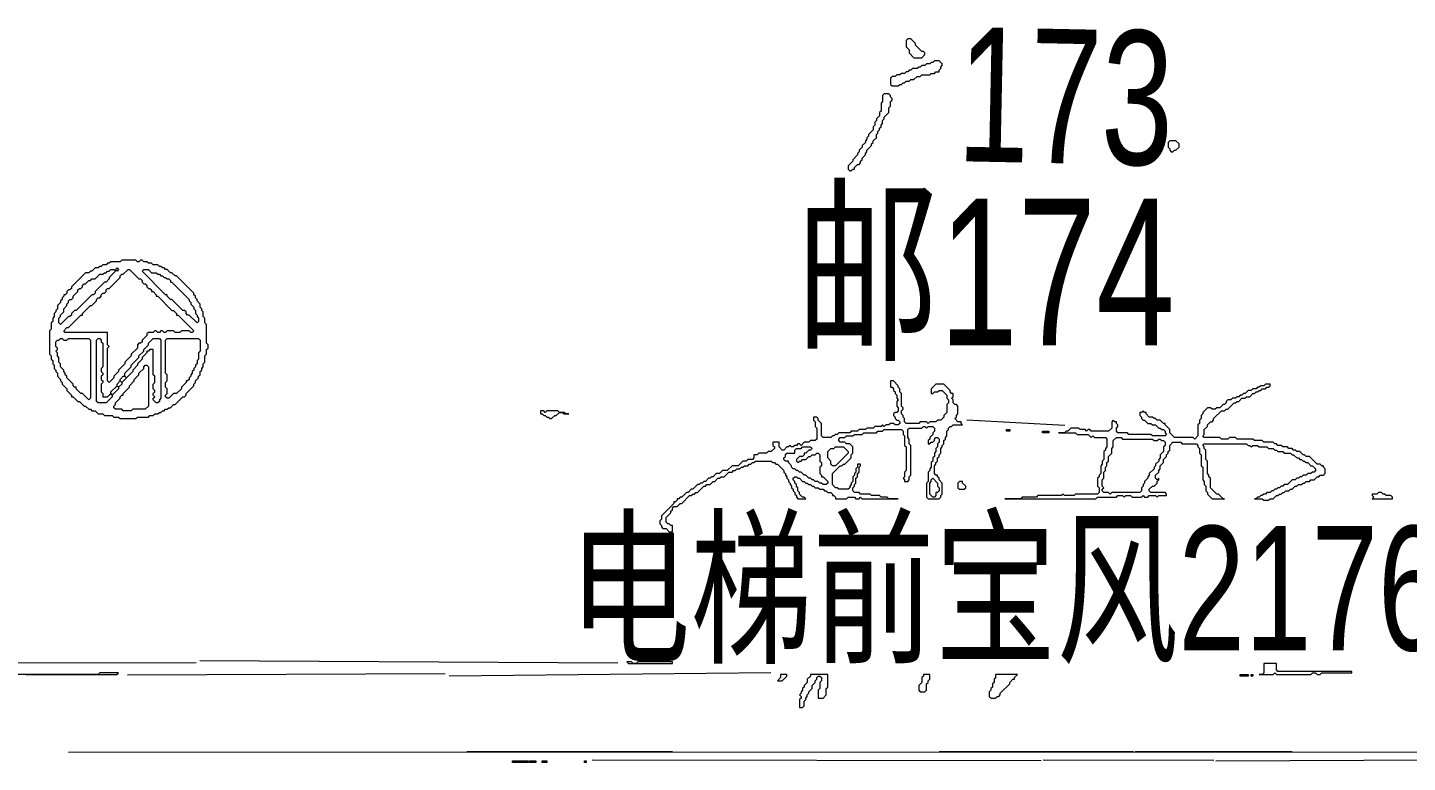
# Model space of a CAD drawing. Extents: x 25 to 4929, y 26 to 3478.
# Drawn here: x 2657 to 3536, y 35 to 503 of the extents above; entities that cross this region are included whole.
import ezdxf

# ---------------------------------------------------------------- set-up
doc = ezdxf.new("R2010")
doc.units = 0
for name, color, linetype, lineweight in [('OCR_TEXT', 6, 'Continuous', 0), ('TRACE_STRAIGHT', 5, 'Continuous', 0), ('TRACE_TEXT_SYMBOL', 6, 'Continuous', 0)]:
    doc.layers.add(name, color=color, linetype=linetype, lineweight=lineweight)
doc.styles.add('wqy-unicode', font='wqy-unicode.lff')

msp = doc.modelspace()

# ---------------------------------------------------------------- linework, layer by layer
at = {"layer": 'TRACE_STRAIGHT', "color": 5}
for p, q in [((3255.6, 253.15), (3318.13, 249.89)), ((2641.87, 98.4), (2764.38, 98.73)), ((2766.87, 100.02), (3033.13, 98.41)), ((2720.62, 90.85), (2923.13, 91.64)), ((2925.61, 90.11), (3130.64, 92.33)), ((2683.12, 41.55), (3893.13, 41.76)), ((2937, 42), (3068, 42)), ((3016.87, 36.61), (3303.13, 36.3)), ((3238, 42), (3362, 42)), ((3304.37, 36.58), (3413.13, 36.5)), ((3363, 42), (3463, 42)), ((3414.37, 36.05), (3598.13, 36.75))]:
    msp.add_line(p, q, dxfattribs=at)
at = {"layer": 'TRACE_TEXT_SYMBOL', "color": 6}
for points in [[(3218, 496), (3217, 495), (3217, 491), (3219, 489), (3219, 487), (3222, 484), (3227, 484), (3229, 486), (3229, 487), (3228, 488), (3227, 488), (3223, 492), (3223, 493), (3220, 496)], [(3235, 482), (3234, 481), (3233, 481), (3232, 480), (3230, 480), (3229, 479), (3227, 479), (3226, 478), (3225, 478), (3224, 477), (3221, 477), (3220, 476), (3219, 476), (3218, 475), (3217, 475), (3216, 474), (3214, 474), (3213, 473), (3211, 473), (3210, 472), (3208, 472), (3207, 471), (3207, 467), (3208, 466), (3212, 466), (3213, 467), (3214, 467), (3215, 468), (3216, 468), (3217, 469), (3219, 469), (3220, 470), (3222, 470), (3224, 472), (3226, 472), (3227, 473), (3232, 473), (3233, 474), (3235, 474), (3236, 475), (3238, 475), (3238, 476), (3239, 477), (3239, 478), (3240, 479), (3240, 480), (3238, 482)], [(3385, 431), (3384, 430), (3384, 427), (3385, 426), (3385, 425), (3386, 424), (3387, 424), (3388, 425), (3389, 425), (3391, 427), (3391, 429), (3389, 431)], [(2709, 348), (2710, 349), (2712, 349), (2713, 348), (2709, 344), (2709, 343), (2707, 341), (2706, 341), (2700, 335), (2700, 334), (2699, 333), (2698, 333), (2688, 323), (2687, 323), (2685, 321), (2685, 320), (2684, 319), (2683, 319), (2678, 314), (2677, 315), (2677, 318), (2678, 319), (2678, 320), (2680, 322), (2680, 324), (2682, 326), (2682, 327), (2683, 328), (2683, 329), (2684, 330), (2685, 330), (2686, 331), (2686, 332), (2689, 335), (2689, 336), (2690, 337), (2691, 337), (2692, 338), (2692, 339), (2693, 340), (2694, 340), (2696, 342), (2697, 342), (2698, 343), (2700, 343), (2703, 346), (2705, 346), (2706, 347), (2707, 347), (2708, 348)], [(2713, 349), (2714, 350), (2715, 349), (2714, 348)], [(2730, 348), (2731, 349), (2734, 349), (2736, 347), (2739, 347), (2740, 346), (2741, 346), (2742, 345), (2743, 345), (2744, 344), (2745, 344), (2746, 343), (2747, 343), (2748, 342), (2748, 341), (2749, 341), (2760, 330), (2760, 329), (2761, 328), (2761, 327), (2763, 325), (2763, 324), (2764, 323), (2764, 321), (2765, 320), (2765, 319), (2766, 318), (2766, 316), (2765, 315), (2760, 320), (2759, 320), (2758, 321), (2758, 322), (2757, 323), (2756, 323), (2749, 330), (2748, 330), (2746, 332), (2746, 333), (2745, 333)], [(2677, 304), (2678, 305), (2679, 305), (2680, 304), (2682, 304), (2683, 305), (2696, 305), (2697, 304), (2697, 267), (2696, 266), (2692, 270), (2691, 270), (2688, 273), (2688, 274), (2687, 274), (2686, 275), (2686, 276), (2682, 280), (2682, 281), (2681, 282), (2681, 283), (2680, 284), (2680, 285), (2678, 287), (2678, 289), (2677, 290), (2677, 293), (2676, 294), (2676, 296), (2675, 297), (2676, 298), (2676, 299), (2675, 300), (2675, 303), (2676, 304)], [(2701, 304), (2702, 305), (2703, 305), (2704, 304), (2704, 303), (2705, 302), (2705, 287), (2704, 286), (2704, 284), (2705, 283), (2705, 282), (2704, 281), (2704, 279), (2705, 278), (2705, 277), (2704, 276), (2704, 271), (2705, 270), (2705, 268), (2708, 268), (2710, 270), (2711, 269), (2711, 268), (2707, 264), (2702, 264), (2701, 265)], [(2737, 305), (2741, 305), (2742, 304), (2742, 267), (2741, 266), (2741, 265), (2740, 264), (2739, 264), (2737, 266), (2737, 267), (2738, 268), (2737, 269), (2737, 270), (2738, 271), (2738, 272), (2737, 273), (2737, 276), (2738, 277), (2738, 281), (2737, 282), (2737, 298), (2735, 298), (2734, 297), (2733, 297), (2733, 296), (2730, 293), (2730, 292), (2727, 289), (2727, 288), (2724, 285), (2724, 284), (2720, 280), (2719, 281), (2719, 283), (2723, 287), (2723, 288), (2728, 293), (2728, 294), (2731, 297), (2731, 298), (2734, 301), (2734, 302)], [(2745, 304), (2746, 305), (2766, 305), (2767, 304), (2767, 297), (2766, 296), (2766, 292), (2765, 291), (2765, 289), (2764, 288), (2764, 287), (2763, 286), (2763, 285), (2762, 284), (2762, 283), (2761, 282), (2761, 281), (2760, 280), (2760, 279), (2759, 278), (2758, 278), (2758, 277), (2755, 274), (2755, 273), (2752, 270), (2750, 270), (2747, 267), (2746, 267), (2745, 268), (2745, 269), (2746, 270), (2746, 273), (2745, 274), (2745, 277), (2746, 278), (2746, 282), (2745, 283)], [(2731, 287), (2732, 288), (2733, 288), (2734, 287), (2734, 262), (2732, 260), (2724, 260), (2723, 259), (2718, 259), (2717, 260), (2713, 260), (2712, 261), (2712, 262), (2713, 263), (2713, 264), (2716, 267), (2716, 268), (2717, 269), (2718, 269), (2718, 270), (2722, 274), (2722, 275), (2725, 278), (2725, 279), (2728, 282), (2728, 283), (2731, 286)], [(2714, 275), (2715, 274), (2715, 273), (2711, 269), (2710, 270), (2710, 271)], [(2716, 278), (2717, 277), (2717, 276), (2715, 274), (2714, 275), (2714, 276)], [(2718, 281), (2719, 281), (2720, 280), (2717, 277), (2716, 278), (2716, 279)], [(2984, 259), (2984, 257), (2985, 257), (2986, 256), (2987, 256), (2988, 255), (2989, 255), (2990, 254), (2991, 254), (2993, 256), (2994, 256), (2996, 258), (2998, 258), (2999, 257), (3002, 257), (3000, 257), (2999, 258), (2996, 258), (2995, 259), (2988, 259), (2987, 258), (2986, 259)], [(3281, 247), (3283, 247), (3283, 246), (3281, 246)], [(3304, 246), (3308, 246), (3308, 245), (3304, 245)], [(3351, 242), (3354, 242), (3355, 241), (3374, 241), (3375, 240), (3377, 240), (3378, 241), (3379, 241), (3380, 240), (3381, 240), (3382, 239), (3382, 237), (3381, 236), (3381, 233), (3379, 231), (3379, 229), (3378, 228), (3378, 227), (3376, 225), (3376, 224), (3375, 223), (3375, 222), (3372, 219), (3372, 218), (3371, 217), (3371, 216), (3369, 214), (3369, 213), (3368, 212), (3368, 211), (3367, 210), (3367, 208), (3366, 207), (3348, 207), (3347, 206), (3346, 207), (3343, 207), (3342, 208), (3342, 209), (3343, 210), (3342, 211), (3342, 215), (3343, 216), (3343, 220), (3344, 221), (3344, 223), (3345, 224), (3345, 226), (3346, 227), (3346, 230), (3348, 232), (3348, 235), (3349, 236), (3349, 240)], [(3171, 235), (3172, 236), (3177, 236), (3180, 233), (3180, 232), (3172, 224), (3170, 224), (3169, 225), (3169, 227), (3167, 229), (3167, 233), (3169, 235)], [(3233, 215), (3234, 216), (3237, 213), (3237, 211), (3238, 210), (3238, 208), (3237, 207), (3236, 207), (3236, 205), (3235, 204), (3234, 204), (3232, 206), (3232, 213), (3233, 214)], [(3251, 214), (3250, 213), (3250, 210), (3251, 209), (3254, 209), (3255, 210), (3255, 211), (3253, 213), (3253, 214)], [(3518, 207), (3517, 206), (3514, 206), (3514, 205), (3515, 204), (3514, 203), (3527, 203), (3527, 204), (3526, 205), (3523, 205), (3522, 206), (3521, 206), (3520, 207)], [(3039, 99), (3040, 98), (3068, 98), (3068, 99), (3046, 99), (3045, 98), (3043, 98), (3042, 99)], [(3445, 98), (3445, 92), (3444, 91), (3442, 91), (3451, 91), (3452, 92), (3453, 91), (3475, 91), (3476, 92), (3478, 92), (3479, 91), (3481, 91), (3482, 92), (3501, 92), (3501, 93), (3454, 93), (3453, 94), (3453, 98)], [(3137, 91), (3137, 89), (3135, 87), (3138, 87), (3141, 90), (3141, 91)], [(3156, 91), (3156, 90), (3154, 88), (3154, 86), (3152, 84), (3152, 83), (3151, 82), (3151, 81), (3150, 80), (3150, 79), (3149, 78), (3150, 77), (3150, 76), (3149, 75), (3149, 70), (3151, 70), (3152, 71), (3152, 74), (3153, 75), (3153, 76), (3154, 77), (3154, 78), (3155, 79), (3155, 80), (3157, 82), (3157, 84), (3159, 86), (3159, 87), (3160, 88), (3160, 89), (3161, 90), (3162, 90), (3163, 89), (3163, 87), (3162, 86), (3162, 82), (3161, 81), (3161, 76), (3164, 76), (3166, 78), (3166, 82), (3167, 83), (3167, 91)], [(3228, 91), (3228, 90), (3227, 89), (3227, 86), (3225, 84), (3225, 81), (3226, 80), (3229, 80), (3230, 81), (3230, 85), (3231, 86), (3231, 87), (3232, 88), (3232, 91)], [(3274, 91), (3274, 89), (3273, 88), (3273, 86), (3272, 85), (3272, 83), (3271, 82), (3271, 81), (3270, 80), (3270, 77), (3271, 76), (3274, 76), (3275, 77), (3276, 77), (3277, 78), (3277, 79), (3283, 85), (3283, 86), (3285, 88), (3286, 88), (3286, 89), (3288, 91)], [(3430, 91), (3435, 91), (3435, 90), (3430, 90)], [(3437, 91), (3438, 91), (3438, 90), (3437, 90)], [(2966, 36), (2976, 36), (2976, 35), (2966, 35)], [(2977, 36), (2981, 36), (2981, 35), (2977, 35)], [(2985, 36), (2988, 36), (2988, 35), (2985, 35)], [(3012, 36), (3013, 36), (3013, 35), (3012, 35)]]:
    msp.add_lwpolyline(points, close=True, dxfattribs=at)
for points in [[(3203, 461), (3202, 460), (3202, 456), (3201, 455), (3201, 450), (3200, 449), (3200, 447), (3198, 445), (3198, 444), (3197, 443), (3197, 441), (3196, 440), (3196, 438), (3193, 435), (3193, 434), (3192, 433), (3192, 432), (3191, 431), (3191, 430), (3189, 428), (3189, 427), (3187, 425), (3187, 424), (3186, 423), (3186, 422), (3183, 419), (3183, 418), (3180, 415), (3180, 413), (3181, 412), (3182, 412), (3183, 413), (3184, 413), (3184, 414), (3186, 416), (3187, 416), (3188, 417), (3188, 418), (3189, 419), (3189, 420), (3191, 422), (3191, 423), (3192, 424), (3192, 425), (3195, 428), (3195, 429), (3196, 430), (3196, 431), (3198, 433), (3198, 435), (3199, 436), (3199, 437), (3200, 438), (3200, 439), (3201, 440), (3201, 441), (3202, 442), (3202, 444), (3203, 445), (3203, 446), (3206, 449), (3206, 452), (3207, 453), (3207, 456)], [(3207, 456), (3208, 457), (3208, 458), (3207, 459), (3207, 460), (3206, 461), (3203, 461)], [(2717, 355), (2716, 354), (2710, 354), (2709, 353), (2708, 353), (2707, 352), (2705, 352), (2704, 351), (2703, 351), (2702, 350), (2700, 350), (2698, 348), (2697, 348), (2696, 347), (2694, 347), (2685, 338), (2685, 337), (2684, 336), (2683, 336), (2682, 335), (2682, 334), (2681, 333), (2680, 333), (2680, 332), (2679, 331), (2679, 330), (2678, 329), (2678, 328), (2676, 326), (2676, 324), (2675, 323), (2675, 322), (2674, 321), (2674, 319), (2673, 318), (2673, 316), (2672, 315), (2672, 311), (2671, 310), (2671, 295), (2672, 294), (2672, 292), (2673, 291), (2673, 289), (2674, 288), (2674, 286), (2675, 285), (2675, 284), (2676, 283), (2676, 281), (2678, 279), (2678, 278), (2679, 277), (2679, 276), (2682, 273), (2682, 272), (2685, 269), (2685, 268), (2686, 268), (2689, 265), (2690, 265), (2693, 262), (2694, 262), (2696, 260)], [(2764, 332), (2763, 333), (2763, 334), (2752, 345), (2751, 345), (2749, 347), (2748, 347), (2746, 349), (2745, 349), (2744, 350), (2743, 350), (2742, 351), (2741, 351), (2740, 352), (2737, 352), (2736, 353), (2734, 353), (2733, 354), (2731, 354), (2730, 355), (2729, 355), (2728, 354), (2727, 354), (2726, 355), (2717, 355)], [(2708, 309), (2681, 309), (2680, 310), (2682, 312), (2683, 312), (2691, 320), (2692, 320), (2692, 321), (2697, 326), (2698, 326), (2701, 329), (2701, 330), (2702, 331), (2703, 331), (2704, 332), (2704, 333), (2705, 334), (2706, 334), (2707, 335), (2707, 336), (2708, 337), (2709, 337), (2716, 344), (2716, 345), (2717, 346), (2718, 346), (2721, 349)], [(2721, 349), (2722, 349), (2728, 343), (2729, 343), (2730, 342), (2730, 341), (2731, 340), (2732, 340), (2733, 339), (2733, 338), (2734, 337), (2735, 337), (2736, 336), (2736, 335), (2737, 335), (2739, 333), (2739, 332), (2740, 332), (2749, 323), (2750, 323), (2752, 321), (2752, 320), (2753, 320), (2763, 310), (2762, 309), (2761, 309), (2760, 310), (2755, 310), (2754, 309), (2751, 309), (2750, 310), (2746, 310), (2745, 309), (2744, 309), (2743, 310), (2742, 310), (2741, 309), (2740, 309), (2739, 310), (2738, 310), (2737, 309), (2734, 309), (2733, 308), (2733, 307), (2730, 304), (2730, 303), (2729, 302), (2728, 302), (2727, 301), (2727, 299), (2723, 295), (2723, 294), (2719, 290), (2719, 289), (2715, 285), (2715, 284), (2712, 281), (2712, 280), (2709, 277), (2708, 278), (2708, 299), (2709, 300), (2708, 301), (2708, 309)], [(2696, 260), (2697, 260), (2698, 259), (2700, 259), (2702, 257), (2705, 257), (2706, 256), (2711, 256), (2712, 255), (2715, 255), (2716, 254), (2726, 254), (2727, 255), (2734, 255), (2735, 256), (2737, 256), (2738, 257), (2740, 257), (2741, 258), (2742, 258), (2743, 259), (2744, 259), (2745, 260), (2746, 260), (2747, 261), (2748, 261), (2750, 263), (2751, 263), (2756, 268), (2757, 268), (2758, 269), (2758, 270), (2763, 275), (2763, 276), (2764, 277), (2764, 278), (2766, 280), (2766, 281), (2767, 282), (2767, 284), (2768, 285), (2768, 286), (2769, 287), (2769, 289), (2770, 290), (2770, 294), (2771, 295), (2771, 298), (2772, 299), (2772, 301), (2771, 302), (2771, 314), (2770, 315), (2770, 318), (2769, 319), (2769, 322), (2768, 323), (2768, 324), (2767, 325), (2767, 327), (2765, 329), (2765, 330), (2764, 331), (2764, 332)], [(3207, 278), (3207, 274), (3208, 274), (3209, 273), (3209, 272), (3210, 271), (3210, 270), (3211, 269), (3211, 267), (3212, 266), (3211, 265), (3211, 262), (3212, 261), (3212, 259), (3211, 258), (3210, 258), (3209, 257), (3209, 256), (3210, 255), (3210, 254), (3211, 253), (3212, 253), (3213, 252), (3213, 251), (3212, 250), (3210, 250), (3209, 251), (3207, 251), (3206, 250), (3204, 250), (3203, 249), (3202, 250), (3201, 249), (3197, 249), (3196, 248), (3192, 248), (3191, 247), (3187, 247), (3186, 246), (3182, 246), (3181, 245), (3174, 245), (3173, 244), (3172, 244), (3171, 243), (3170, 243), (3169, 242), (3164, 242), (3163, 243), (3163, 251), (3161, 253), (3161, 254), (3160, 255), (3158, 255), (3158, 253), (3159, 252), (3159, 249), (3160, 248), (3160, 241), (3159, 240), (3156, 240), (3155, 239), (3152, 239), (3150, 237)], [(3237, 253), (3236, 252), (3232, 252), (3231, 251), (3230, 252), (3226, 252), (3225, 251), (3217, 251), (3216, 252), (3216, 254), (3215, 255), (3215, 256), (3214, 257), (3214, 259), (3215, 260), (3215, 261), (3214, 262), (3214, 270), (3213, 271), (3213, 273), (3212, 274), (3212, 275), (3209, 278), (3207, 278)], [(3237, 217), (3237, 218), (3236, 218), (3235, 219), (3235, 224), (3236, 225), (3236, 226), (3237, 227), (3237, 229), (3238, 230), (3238, 231), (3239, 232), (3239, 235), (3240, 236), (3240, 237), (3241, 238), (3241, 240), (3242, 241), (3242, 242), (3243, 243), (3243, 246), (3244, 247), (3244, 248), (3245, 249), (3246, 249), (3247, 250), (3253, 250), (3252, 251), (3252, 252), (3250, 252), (3248, 254), (3249, 255), (3249, 256), (3250, 257), (3250, 262), (3249, 263), (3248, 263), (3247, 264), (3247, 266), (3246, 267), (3247, 268), (3247, 270), (3246, 270), (3245, 271), (3245, 272), (3241, 276), (3236, 276), (3233, 273), (3233, 270), (3234, 270), (3235, 271), (3237, 271), (3238, 272), (3240, 272), (3243, 269), (3243, 267), (3244, 266), (3244, 264), (3243, 263), (3243, 258), (3241, 256), (3241, 255), (3239, 253), (3237, 253)], [(3446, 276), (3445, 275), (3443, 275), (3442, 274), (3441, 274), (3440, 273), (3438, 273), (3437, 272), (3435, 272), (3433, 270), (3432, 270), (3431, 269), (3430, 269), (3429, 268), (3428, 268), (3427, 267), (3425, 267), (3424, 266), (3422, 266), (3421, 265), (3421, 264), (3420, 263), (3419, 263), (3417, 261), (3415, 261), (3414, 260), (3412, 260), (3411, 261), (3409, 261), (3406, 258), (3406, 257), (3405, 256), (3405, 254), (3404, 253), (3404, 251), (3403, 250), (3403, 243), (3401, 241), (3400, 242), (3388, 242), (3385, 245), (3385, 247), (3382, 250), (3382, 251), (3381, 251), (3379, 253), (3377, 253), (3376, 254), (3375, 254), (3374, 255), (3372, 255), (3370, 257), (3370, 258), (3369, 258), (3368, 259), (3367, 258), (3366, 258), (3366, 256), (3367, 255), (3367, 254), (3368, 253), (3369, 253), (3371, 251), (3373, 251)], [(3471, 231), (3470, 231), (3468, 233), (3466, 233), (3465, 234), (3464, 234), (3463, 235), (3461, 235), (3460, 236), (3457, 236), (3456, 237), (3454, 237), (3453, 238), (3452, 238), (3451, 239), (3445, 239), (3444, 240), (3439, 240), (3438, 241), (3428, 241), (3427, 242), (3423, 242), (3422, 241), (3418, 241), (3417, 242), (3407, 242), (3406, 243), (3407, 244), (3407, 247), (3409, 249), (3409, 250), (3411, 252), (3412, 252), (3413, 253), (3413, 254), (3418, 259), (3420, 259), (3421, 260), (3422, 260), (3426, 264), (3427, 264), (3428, 265), (3429, 265), (3431, 267), (3433, 267), (3434, 268), (3436, 268), (3438, 270), (3439, 270), (3440, 271), (3441, 271), (3442, 272), (3443, 272), (3444, 273), (3446, 273), (3447, 274), (3448, 274), (3449, 275), (3449, 276), (3446, 276)], [(3187, 207), (3184, 207), (3183, 208), (3183, 210), (3184, 211), (3184, 212), (3185, 213), (3185, 216), (3186, 217), (3186, 219), (3187, 220), (3187, 223), (3188, 224), (3188, 225), (3186, 225), (3186, 223), (3185, 222), (3185, 220), (3184, 219), (3184, 218), (3183, 217), (3183, 214), (3182, 213), (3182, 212), (3181, 211), (3181, 210), (3180, 209), (3174, 209), (3173, 210), (3172, 210), (3170, 212), (3170, 219), (3175, 224), (3176, 224), (3177, 225), (3178, 225), (3182, 229), (3182, 231), (3183, 232), (3183, 236), (3181, 238), (3179, 238), (3178, 239), (3175, 239), (3174, 240), (3174, 241), (3175, 242), (3178, 242), (3179, 243), (3183, 243), (3184, 244), (3189, 244), (3190, 245), (3198, 245), (3199, 246), (3202, 246), (3203, 247), (3214, 247), (3215, 246), (3215, 244), (3216, 243), (3216, 237), (3217, 236), (3217, 221)], [(3217, 221), (3216, 220), (3216, 217), (3215, 216), (3216, 215), (3216, 214), (3218, 214), (3219, 215), (3219, 217), (3220, 218), (3220, 237), (3219, 238), (3219, 241), (3218, 242), (3218, 247), (3219, 248), (3227, 248), (3228, 249), (3229, 249), (3230, 248), (3231, 249), (3234, 249), (3235, 248), (3235, 246), (3234, 245), (3234, 244), (3232, 242), (3232, 241), (3231, 240), (3231, 238), (3232, 238), (3233, 239), (3234, 239), (3235, 240), (3235, 241), (3236, 242), (3237, 242), (3238, 241), (3238, 239), (3237, 238), (3237, 236), (3236, 235), (3236, 233), (3235, 232), (3235, 230), (3234, 229), (3234, 227), (3233, 226), (3233, 223), (3232, 222), (3232, 221), (3231, 220), (3231, 214), (3230, 213), (3230, 204), (3231, 203), (3238, 203), (3239, 204), (3239, 205), (3240, 206), (3240, 213), (3238, 215), (3238, 216), (3237, 217)], [(3373, 251), (3374, 250), (3376, 250), (3378, 248), (3379, 248), (3380, 247), (3381, 247), (3382, 246), (3382, 245), (3383, 244), (3382, 243), (3374, 243), (3373, 244), (3359, 244), (3358, 245), (3352, 245), (3351, 246), (3351, 248), (3352, 249), (3352, 250), (3351, 251), (3351, 252), (3350, 252), (3349, 253), (3348, 252), (3348, 248), (3346, 246), (3335, 246), (3334, 247), (3333, 247), (3332, 246), (3331, 247), (3328, 247), (3327, 248), (3322, 248), (3320, 246), (3319, 246), (3318, 245), (3314, 245), (3325, 245), (3326, 244), (3333, 244), (3335, 242), (3336, 243), (3337, 242), (3344, 242), (3345, 241), (3345, 236), (3344, 235), (3344, 234), (3343, 233), (3343, 228), (3342, 227), (3342, 225), (3341, 224), (3341, 219), (3340, 218), (3340, 217), (3339, 216), (3339, 211), (3340, 210), (3340, 207), (3339, 206), (3325, 206)], [(3150, 237), (3149, 238), (3148, 238), (3147, 237), (3146, 237), (3145, 236), (3144, 236), (3143, 237), (3142, 236), (3141, 236), (3139, 234), (3138, 234), (3136, 236), (3136, 239), (3132, 239), (3132, 237), (3133, 236), (3133, 235), (3131, 233), (3129, 233), (3128, 232), (3123, 232), (3122, 231), (3120, 231), (3120, 229), (3119, 228), (3116, 228), (3115, 227), (3113, 227), (3110, 224), (3106, 224), (3103, 221), (3100, 221), (3098, 219), (3096, 219), (3094, 217), (3093, 217), (3092, 216), (3091, 216), (3089, 214), (3088, 214), (3087, 213), (3086, 213), (3085, 212), (3084, 212), (3081, 209), (3080, 209), (3078, 207), (3077, 207), (3074, 204), (3073, 204), (3072, 203), (3071, 203), (3071, 202), (3070, 201), (3069, 201), (3069, 200), (3061, 192), (3061, 190), (3060, 189), (3060, 187), (3061, 186), (3061, 185), (3062, 184)], [(3325, 206), (3324, 205), (3318, 205), (3317, 206), (3316, 205), (3301, 205), (3300, 204), (3291, 204), (3290, 203), (3280, 203), (3338, 203), (3339, 204), (3351, 204), (3352, 205), (3355, 205), (3356, 204), (3357, 205), (3360, 205), (3361, 204), (3367, 204), (3368, 205), (3369, 204), (3371, 204), (3372, 205), (3376, 205), (3377, 204), (3378, 205), (3383, 205), (3383, 206), (3382, 207), (3373, 207), (3372, 208), (3372, 209), (3374, 211), (3375, 211), (3377, 213), (3377, 214), (3378, 215), (3378, 216), (3377, 215), (3376, 216), (3376, 218), (3378, 220), (3378, 221), (3379, 222), (3379, 224), (3381, 226), (3381, 228), (3383, 230), (3383, 231), (3384, 232), (3384, 233), (3385, 234), (3385, 237), (3387, 239), (3392, 239), (3393, 238), (3402, 238), (3403, 237), (3403, 236), (3404, 235), (3404, 232), (3405, 231), (3405, 224)], [(3405, 224), (3406, 223), (3406, 215), (3407, 214), (3407, 212), (3408, 211), (3408, 208), (3409, 207), (3409, 206), (3412, 203), (3420, 203), (3419, 203), (3416, 206), (3415, 206), (3411, 210), (3411, 216), (3410, 217), (3410, 218), (3409, 219), (3409, 227), (3408, 228), (3408, 234), (3407, 235), (3407, 236), (3406, 237), (3407, 238), (3434, 238), (3435, 237), (3436, 237), (3437, 236), (3438, 237), (3441, 237), (3442, 236), (3447, 236), (3448, 235), (3451, 235), (3452, 234), (3453, 234), (3454, 233), (3457, 233), (3458, 232), (3462, 232), (3463, 231), (3464, 231), (3466, 229), (3467, 229), (3468, 228), (3469, 228), (3470, 227), (3471, 227), (3472, 226), (3473, 226), (3475, 224), (3476, 224), (3478, 222), (3478, 221), (3477, 220), (3476, 220), (3475, 219), (3473, 219), (3472, 218), (3470, 218), (3469, 217), (3468, 217)], [(3150, 235), (3151, 236), (3156, 236), (3157, 235), (3156, 234), (3155, 234), (3153, 232), (3152, 232), (3152, 231), (3151, 230), (3149, 230), (3147, 228), (3147, 227), (3148, 226), (3149, 227), (3150, 227), (3151, 228), (3153, 228), (3155, 230), (3156, 230), (3157, 231), (3159, 231), (3160, 232), (3161, 232), (3162, 231), (3162, 227), (3163, 226), (3163, 224), (3162, 223), (3162, 219), (3163, 218), (3163, 217), (3164, 217), (3167, 214), (3167, 213), (3166, 212), (3164, 212), (3163, 213), (3162, 213), (3161, 214), (3159, 214), (3158, 215), (3157, 215), (3156, 216), (3155, 216), (3153, 218), (3152, 218), (3150, 220), (3149, 220), (3148, 221), (3147, 221), (3146, 222), (3145, 222), (3144, 223), (3144, 224), (3142, 226), (3142, 227), (3140, 227), (3139, 228), (3139, 229), (3140, 230), (3140, 231), (3141, 232), (3146, 232)], [(3146, 232), (3146, 234), (3147, 235), (3150, 235)], [(3468, 217), (3467, 216), (3466, 216), (3465, 215), (3463, 215), (3460, 212), (3458, 212), (3457, 211), (3456, 211), (3455, 210), (3454, 210), (3453, 209), (3452, 209), (3451, 208), (3450, 208), (3449, 207), (3447, 207), (3446, 206), (3445, 206), (3444, 205), (3443, 205), (3442, 204), (3441, 204), (3440, 203), (3439, 203), (3444, 203), (3445, 202), (3448, 202), (3449, 203), (3451, 203), (3453, 205), (3454, 205), (3455, 206), (3456, 206), (3457, 207), (3458, 207), (3459, 208), (3461, 208), (3462, 209), (3463, 209), (3465, 211), (3466, 211), (3467, 212), (3469, 212), (3470, 213), (3471, 213), (3472, 214), (3474, 214), (3475, 215), (3477, 215), (3479, 217), (3480, 217), (3481, 218), (3483, 218), (3484, 219), (3484, 222), (3483, 223), (3483, 224), (3482, 224), (3481, 225), (3479, 225), (3474, 230), (3472, 230), (3471, 231)], [(3062, 184), (3064, 184), (3066, 182), (3068, 182), (3068, 186), (3067, 186), (3066, 187), (3065, 187), (3064, 188), (3064, 191), (3067, 194), (3067, 195), (3068, 196), (3068, 197), (3069, 198), (3071, 198), (3073, 200), (3074, 200), (3079, 205), (3080, 205), (3081, 206), (3082, 206), (3083, 207), (3084, 207), (3088, 211), (3089, 211), (3090, 212), (3092, 212), (3094, 214), (3095, 214), (3097, 216), (3098, 216), (3099, 217), (3101, 217), (3104, 220), (3106, 220), (3107, 221), (3108, 221), (3109, 222), (3111, 222), (3112, 223), (3113, 223), (3114, 224), (3116, 224), (3117, 225), (3118, 225), (3119, 226), (3120, 226), (3121, 227), (3131, 227), (3132, 226), (3133, 226), (3134, 225), (3135, 225), (3139, 221), (3139, 220), (3140, 219), (3140, 218), (3141, 217), (3141, 216), (3142, 215), (3142, 214), (3143, 213), (3143, 212)], [(3143, 212), (3144, 211), (3144, 210), (3145, 209), (3145, 208), (3146, 207), (3146, 206), (3147, 205), (3147, 204), (3148, 203), (3153, 203), (3152, 204), (3151, 204), (3149, 206), (3149, 207), (3148, 208), (3148, 210), (3147, 211), (3147, 212), (3146, 213), (3146, 214), (3145, 215), (3145, 216), (3146, 217), (3147, 217), (3148, 216), (3149, 216), (3151, 214), (3152, 214), (3153, 213), (3154, 213), (3155, 212), (3156, 212), (3157, 211), (3158, 211), (3159, 210), (3161, 210), (3162, 209), (3164, 209), (3165, 208), (3166, 208), (3167, 207), (3169, 207), (3170, 206), (3170, 205), (3171, 205), (3172, 204), (3172, 203), (3179, 203), (3180, 204), (3184, 204), (3185, 203), (3187, 203), (3188, 204), (3189, 203), (3212, 203), (3206, 203), (3205, 204), (3201, 204), (3200, 205), (3195, 205), (3194, 206), (3188, 206), (3187, 207)], [(2656, 91), (2714, 91), (2715, 92), (2703, 92), (2702, 91), (2642, 91)]]:
    msp.add_lwpolyline(points, dxfattribs=at)

# ---------------------------------------------------------------- texts
at = {"layer": 'OCR_TEXT', "color": 6, "style": 'wqy-unicode', "width": 0.72}
msp.add_text('173', height=85.541, rotation=-1.15968, dxfattribs=at).set_placement((3249.11, 418.06))
for s, height, p in [('邮174', 93.351, (3146.5, 300.72)), ('电梯前宝风2176', 79.181, (3001.76, 106.38))]:
    msp.add_text(s, height=height, dxfattribs=at).set_placement(p)

doc.saveas('drawing.dxf')
